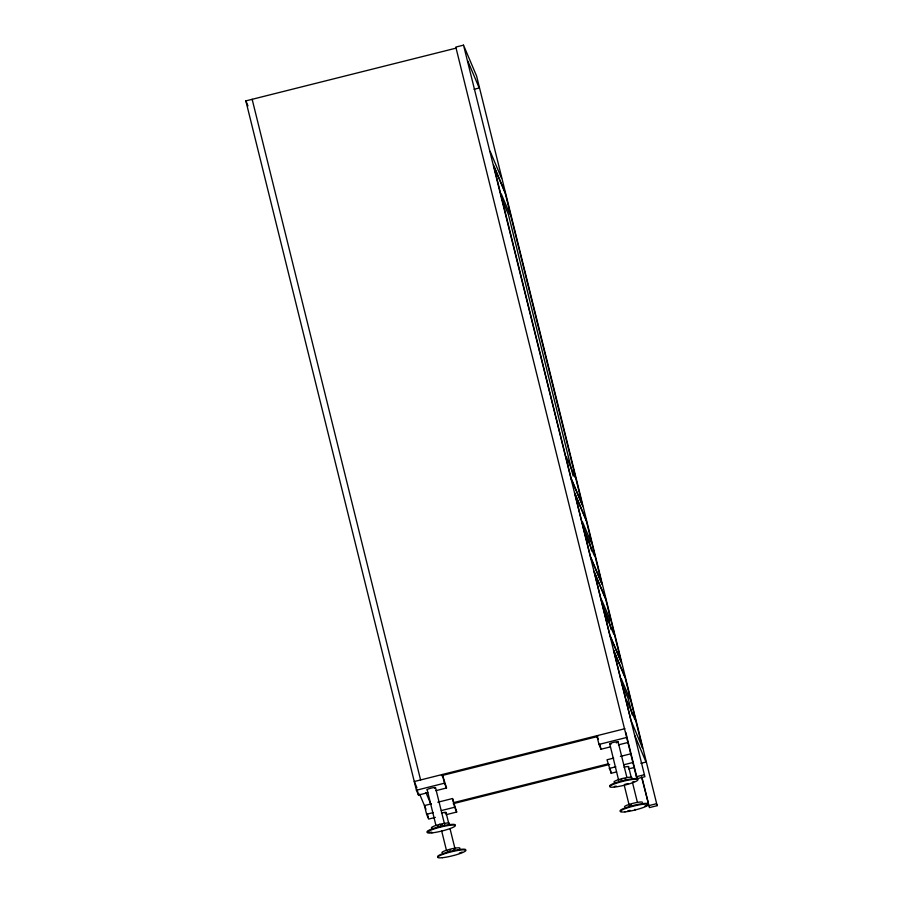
<?xml version="1.0" encoding="UTF-8"?>
<svg xmlns="http://www.w3.org/2000/svg" width="903" height="903" viewBox="0 0 903 903"><rect width="100%" height="100%" fill="white"/><g stroke="black" fill="none" stroke-linecap="round" stroke-linejoin="round"><path stroke-width="1.35" d="M435.889 825.263L427.164 789.617A4.334 0.621 -13.9 0 1 431.521 788.037A4.334 0.621 -13.9 0 1 435.517 787.653L444.626 824.484M435.506 787.676L435.46 787.834A4.334 0.621 -13.9 0 1 434.535 788.364M441.477 812.982A4.334 0.621 -13.9 0 1 446.014 812.463L445.958 812.644A4.334 0.621 -13.9 0 1 445.032 813.174M618.781 780.813L609.728 743.812A4.334 0.621 -13.9 0 1 614.074 742.232A4.334 0.621 -13.9 0 1 618.07 741.848L626.851 777.314M618.07 741.871L618.013 742.029A4.334 0.621 -13.9 0 1 616.275 742.864M624.029 767.178A4.334 0.621 -13.9 0 1 628.578 766.658L628.522 766.839A4.334 0.621 -13.9 0 1 628.183 767.076M463.521 45.15L455.812 47.08L636.378 776.727L637.191 778.646L644.911 776.715L463.521 45.15L476.592 76.021L657.158 805.657L649.449 807.598L641.514 776.93M427.819 792.687L418.473 795.035L416.43 790.227L245.842 100.888L456.241 48.096M474.075 89.284L479.222 87.997L467.777 60.975M607.764 620.948L610.338 620.293L601.838 600.202M624.899 728.698L414.285 781.535L416.938 787.811M441.375 775.7L597.842 736.442M416.43 790.227L444.49 783.183L446.522 787.992L435.833 790.678M598.362 739.343L596.838 735.731L598.994 744.422L627.043 737.379L625.813 732.412M598.994 744.422L601.026 749.23L610.372 746.883M618.397 744.873L627.743 742.526M431.137 803.907L424.455 805.578L426.611 814.269L428.643 819.077L435.325 817.396M437.82 802.225L452.516 798.545L456.692 812.034L446.014 814.72M613.69 758.102L607.019 759.773L611.196 773.273L616.546 771.93M620.372 756.421L631.062 753.745M454.209 802.474L607.956 763.904M453.216 803.681L609.683 764.423M426.611 814.269L433.293 812.587M441.307 810.578L454.66 807.226L456.692 812.034M609.164 768.464L615.846 766.782M623.86 764.773L633.206 762.425M640.882 763.34L646.029 762.042L634.595 735.019M628.567 768.916L633.906 767.573M636.378 776.727L644.099 774.797M648.636 805.679L656.346 803.738L657.158 805.657M621.806 778.668L622.46 778.521A9.256 1.321 -13.9 0 1 631.795 777.889M439.253 824.473L439.908 824.326M490.137 151.309L501.571 178.331M493.58 165.204L505.014 192.226M501.334 194.077L509.8 214.079M501.526 198.186L508.4 214.44L573.157 476.095M566.429 457.099L574.895 477.1M571.204 478.906L582.638 505.928M574.635 492.801L586.081 519.823M582.401 521.674L590.912 541.777M583.124 527.047L589.501 542.127L591.691 550.965M585.844 535.569L594.343 555.672M590.63 557.422L602.064 584.455M594.072 571.328L605.507 598.35M602.561 605.574L608.938 620.654L611.128 629.493M605.27 614.096L613.78 634.199M610.067 635.949L621.501 662.971M613.498 649.844L624.944 676.866M621.264 678.717L629.775 698.82M621.456 682.837L628.375 699.17L632.235 714.804M626.422 699.565L634.933 719.668M642.586 748.147L631.016 720.526L613.826 651.029L625.181 677.871L642.372 747.357M252.513 100.165L252.151 99.307L420.595 779.955M245.842 100.888L247.964 105.899M425.877 792.439L430.799 804.065M419.59 794.087L425.99 809.19M641.988 777.483L648.433 803.489M627.371 738.947L637.191 778.646M628.578 766.658L631.276 777.573M632.619 783.025L637.349 802.124M634.99 809.291L635.159 809.957M624.221 785.17L629.289 805.634M637.439 779.65A14.471 2.066 -13.9 0 0 622.867 780.632L623.036 781.298M610.281 769.548L611.196 773.273M599.795 744.264L601.026 749.23M452.516 798.545L454.66 807.226M446.522 787.992L442.335 774.503L444.49 783.183M446.014 812.463L448.723 823.378M450.066 828.841L454.796 847.928M441.669 830.974L446.387 850.073M440.314 826.437L440.472 827.103M427.412 814.111L428.338 817.836M417.242 790.069L418.473 795.035M447.12 851.021A4.334 0.621 -13.9 0 1 447.719 850.728M449.513 850.107A4.334 0.621 -13.9 0 1 450.586 849.813M453.656 849.215A4.334 0.621 -13.9 0 1 454.898 849.192M462.122 852.037A14.471 2.066 -13.9 0 1 459.345 853.075M438.282 857.071A14.471 2.066 -13.9 0 1 450.811 851.247A14.471 2.066 -13.9 0 1 465.384 850.265M442.391 852.861A9.256 1.321 -13.9 0 1 450.405 849.136A9.256 1.321 -13.9 0 1 459.74 848.504M437.21 825.918A4.334 0.621 -13.9 0 1 438.034 825.613M440.088 825.003A4.334 0.621 -13.9 0 1 442.233 824.541M427.345 789.899A4.334 0.621 -13.9 0 1 427.119 789.798M431.781 832.205A14.471 2.066 -13.9 0 1 436.702 827.408A14.471 2.066 -13.9 0 1 454.886 825.455M431.894 828.051A9.256 1.321 -13.9 0 1 441.082 824.044A9.256 1.321 -13.9 0 1 448.464 824.225M620.587 779.808A4.334 0.621 -13.9 0 1 621.569 779.492M624.786 778.736A4.334 0.621 -13.9 0 1 625.711 778.6M611.15 744.061A4.334 0.621 -13.9 0 1 609.672 743.993M634.177 781.422A14.471 2.066 -13.9 0 1 632.393 782.111M628.093 783.499A14.471 2.066 -13.9 0 1 624.492 784.481M616.309 786.141A14.471 2.066 -13.9 0 1 614.333 786.4M610.338 786.445A14.471 2.066 -13.9 0 1 622.867 780.632M614.446 782.246A9.256 1.321 -13.9 0 1 622.46 778.521M630.271 804.923A4.334 0.621 -13.9 0 1 631.084 804.618M646.74 805.273A14.471 2.066 -13.9 0 1 644.674 806.232M630.147 810.375A14.471 2.066 -13.9 0 1 627.878 810.792M620.846 811.266A14.471 2.066 -13.9 0 1 633.364 805.442A14.471 2.066 -13.9 0 1 647.936 804.46M624.515 806.808A9.256 1.321 -13.9 0 1 632.969 803.331A9.256 1.321 -13.9 0 1 642.462 802.304M505.206 193.129L493.896 166.389L571.023 478.048L582.333 504.788L505.206 193.129M586.318 520.817L574.963 493.986L590.438 556.53L601.793 583.361L586.318 520.817M605.744 599.344L594.388 572.513L609.864 635.057L621.219 661.888L605.744 599.344M442.447 857.692A14.471 2.066 -13.9 0 0 465.553 850.942A14.471 2.066 -13.9 0 0 447.369 852.895A14.471 2.066 -13.9 0 0 442.447 857.692M431.95 832.882A14.471 2.066 -13.9 0 0 455.044 826.132A14.471 2.066 -13.9 0 0 436.871 828.085A14.471 2.066 -13.9 0 0 431.95 832.882M614.503 787.077A14.471 2.066 -13.9 0 0 637.608 780.316A14.471 2.066 -13.9 0 0 619.424 782.28A14.471 2.066 -13.9 0 0 614.503 787.077M625 811.887A14.471 2.066 -13.9 0 0 648.106 805.137A14.471 2.066 -13.9 0 0 629.933 807.09A14.471 2.066 -13.9 0 0 625 811.887"/></g></svg>
